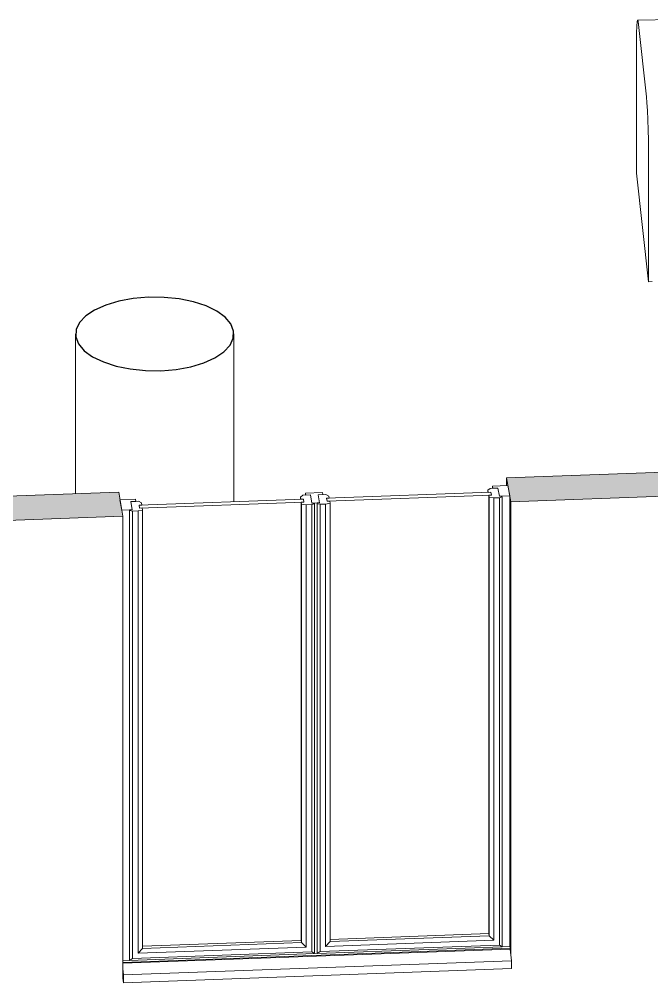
# Model space of a CAD drawing. Header units: millimetres. Extents: x -44545 to 51785, y -22696 to 32686.
# Drawn here: x -14505 to -12067, y -1197 to 2515 of the extents above; entities that cross this region are included whole.
import ezdxf

# ---------------------------------------------------------------- set-up
doc = ezdxf.new("R2010")
doc.units = ezdxf.units.MM
for name, color, linetype, lineweight in [('A-COLS', 52, 'Continuous', 9), ('A-GENM', 13, 'Continuous', 9), ('A-GLAZ', 151, 'Continuous', 9), ('A-WALL', 113, 'Continuous', 9), ('A-WALL-PATT', 111, 'Continuous', 25)]:
    doc.layers.add(name, color=color, linetype=linetype, lineweight=lineweight)

# ---------------------------------------------------------------- blocks, each defined once
blk = doc.blocks.new('Sofa Single Seater - 900 x 700 mm-V104-3D Section 3')
at = {"layer": 'A-GENM'}
for p, q in [((-11971.7, 2514.5), (-12121.5, 2511)), ((-12087.5, 2215.1), (-12118, 2493.8)), ((-11968.2, 2497.4), (-11937.7, 2218.7)), ((-11499.4, 2463.5), (-11963.3, 2452.5)), ((-12125.6, 2430.7), (-12125.6, 1921.7)), ((-11422.6, 2105), (-11422.6, 2388.5)), ((-11951.3, 2342.9), (-11493.8, 2353.7)), ((-11951.3, 2342.9), (-11493.8, 2353.7)), ((-11493.8, 2203.2), (-11935.5, 2192.7)), ((-11484.1, 2114.5), (-11493.8, 2203.2)), ((-11461.3, 2115.1), (-11931.5, 2104)), ((-12079.9, 1503.6), (-12079.9, 2012.6)), ((-11930.1, 2016.2), (-11930.1, 1965.8)), ((-11930.1, 1994.1), (-11455.7, 2005.3)), ((-11455.7, 2005.3), (-11930.1, 1994.1)), ((-11384.5, 1891.7), (-11384.5, 2040.1)), ((-11930.1, 1965.8), (-11930.1, 1994.1)), ((-12125.6, 1921.7), (-12079.9, 1503.6)), ((-12079.9, 1503.6), (-12065.7, 1504))]:
    blk.add_line(p, q, dxfattribs=at)
for points in [[(-12118, 2493.8, 0), (-12120, 2507.3, 0), (-12121.8, 2510.9, 0), (-12123.4, 2504.2, 0), (-12124.6, 2487.8, 0), (-12125.4, 2462.7, 0), (-12125.6, 2430.7, 0)], [(-11972, 2514.4, 0), (-11970.2, 2510.9, 0), (-11968.2, 2497.4, 0)], [(-11493.8, 2353.7, 0), (-11493.9, 2372, 0), (-11494.3, 2391.5, 0), (-11494.9, 2410.8, 0), (-11495.7, 2428.6, 0), (-11496.6, 2443.6, 0), (-11497.6, 2454.9, 0), (-11498.6, 2461.7, 0), (-11499.5, 2463.4, 0)], [(-11499.5, 2463.4, 0), (-11498.6, 2461.7, 0), (-11497.6, 2454.9, 0), (-11496.6, 2443.6, 0), (-11495.7, 2428.6, 0), (-11494.9, 2410.8, 0), (-11494.3, 2391.5, 0), (-11493.9, 2372, 0), (-11493.8, 2353.7, 0)], [(-11422.6, 2388.5, 0), (-11422.7, 2391.9, 0), (-11422.9, 2395.3, 0), (-11423.3, 2398.7, 0), (-11423.8, 2402, 0), (-11424.5, 2405.3, 0), (-11425.3, 2408.6, 0), (-11426.3, 2411.8, 0), (-11427.4, 2415, 0), (-11428.7, 2418.1, 0), (-11430.1, 2421.1, 0), (-11431.6, 2424, 0), (-11433.2, 2426.9, 0), (-11434.9, 2429.7, 0), (-11436.7, 2432.3, 0), (-11438.6, 2434.9, 0), (-11440.7, 2437.3, 0), (-11442.8, 2439.7, 0), (-11444.9, 2441.9, 0), (-11447.2, 2444, 0), (-11449.5, 2446, 0), (-11451.8, 2447.9, 0), (-11454.2, 2449.7, 0), (-11456.7, 2451.4, 0), (-11459.2, 2452.9, 0), (-11461.7, 2454.4, 0), (-11464.2, 2455.7, 0), (-11466.8, 2456.9, 0), (-11469.4, 2458, 0), (-11472.1, 2459, 0), (-11474.7, 2459.9, 0), (-11477.3, 2460.7, 0), (-11480, 2461.4, 0), (-11482.7, 2462, 0), (-11485.3, 2462.5, 0), (-11488, 2462.9, 0), (-11490.7, 2463.2, 0), (-11493.3, 2463.4, 0), (-11496, 2463.5, 0), (-11498.7, 2463.5, 0), (-11499.4, 2463.5, 0)], [(-11493.8, 2353.7, 0), (-11474.5, 2355.3, 0), (-11456.9, 2359.2, 0), (-11441.9, 2365.1, 0), (-11430.8, 2372.6, 0), (-11424.3, 2381.2, 0), (-11422.7, 2390.3, 0)], [(-11422.7, 2390.3, 0), (-11424.3, 2381.2, 0), (-11430.8, 2372.6, 0), (-11441.9, 2365.1, 0), (-11456.9, 2359.2, 0), (-11474.5, 2355.3, 0), (-11493.8, 2353.7, 0)], [(-12079.9, 2012.6, 0), (-12080.2, 2049.4, 0), (-12080.9, 2088.4, 0), (-12082.1, 2126.9, 0), (-12083.7, 2162.5, 0), (-12085.5, 2192.5, 0), (-12087.5, 2215.1, 0)], [(-11937.7, 2218.7, 0), (-11935.7, 2196.1, 0), (-11933.9, 2166, 0), (-11932.3, 2130.5, 0), (-11931.1, 2091.9, 0), (-11930.4, 2052.9, 0), (-11930.1, 2016.2, 0)], [(-11455.7, 2005.3, 0), (-11455.8, 2023.6, 0), (-11456.2, 2043.1, 0), (-11456.8, 2062.4, 0), (-11457.6, 2080.2, 0), (-11458.5, 2095.2, 0), (-11459.5, 2106.5, 0), (-11460.5, 2113.3, 0), (-11461.4, 2115, 0)], [(-11461.4, 2115, 0), (-11460.5, 2113.3, 0), (-11459.5, 2106.5, 0), (-11458.5, 2095.2, 0), (-11457.6, 2080.2, 0), (-11456.8, 2062.4, 0), (-11456.2, 2043.1, 0), (-11455.8, 2023.6, 0), (-11455.7, 2005.3, 0)], [(-11384.5, 2040.1, 0), (-11384.6, 2043.5, 0), (-11384.8, 2046.9, 0), (-11385.2, 2050.3, 0), (-11385.7, 2053.6, 0), (-11386.4, 2056.9, 0), (-11387.3, 2060.2, 0), (-11388.2, 2063.4, 0), (-11389.3, 2066.6, 0), (-11390.6, 2069.7, 0), (-11392, 2072.7, 0), (-11393.5, 2075.6, 0), (-11395.1, 2078.5, 0), (-11396.8, 2081.3, 0), (-11398.6, 2083.9, 0), (-11400.6, 2086.5, 0), (-11402.6, 2088.9, 0), (-11404.7, 2091.3, 0), (-11406.8, 2093.5, 0), (-11409.1, 2095.6, 0), (-11411.4, 2097.6, 0), (-11413.7, 2099.5, 0), (-11416.1, 2101.3, 0), (-11418.6, 2103, 0), (-11421.1, 2104.5, 0), (-11423.6, 2106, 0), (-11426.2, 2107.3, 0), (-11428.7, 2108.5, 0), (-11431.3, 2109.6, 0), (-11434, 2110.6, 0), (-11436.6, 2111.5, 0), (-11439.2, 2112.3, 0), (-11441.9, 2113, 0), (-11444.6, 2113.6, 0), (-11447.2, 2114.1, 0), (-11449.9, 2114.5, 0), (-11452.6, 2114.8, 0), (-11455.2, 2115, 0), (-11457.9, 2115.1, 0), (-11460.6, 2115.1, 0), (-11461.3, 2115.1, 0)], [(-11455.7, 2005.3, 0), (-11436.4, 2006.9, 0), (-11418.8, 2010.8, 0), (-11403.9, 2016.7, 0), (-11392.7, 2024.2, 0), (-11386.2, 2032.8, 0), (-11384.6, 2041.9, 0)], [(-11384.6, 2041.9, 0), (-11386.2, 2032.8, 0), (-11392.7, 2024.2, 0), (-11403.9, 2016.7, 0), (-11418.8, 2010.8, 0), (-11436.4, 2006.9, 0), (-11455.7, 2005.3, 0)]]:
    blk.add_polyline3d(points, dxfattribs=at)
blk = doc.blocks.new('Arched _2_ - Arched _2_ 3-V145-3D Section 3')
at = {"layer": 'A-GLAZ', "lineweight": 18}
for p, q in [((-12689.6, 707.1), (-12698.6, 700)), ((-12659.8, 708.2), (-12689.6, 707.1)), ((-12621.4, 718), (-12681.2, 715.8)), ((-12681.2, 715.8), (-12679.8, 707.5)), ((-12679.8, 707.5), (-12659.8, 708.2)), ((-12654.5, 676.7), (-12659.8, 708.2)), ((-12659.8, 708.2), (-12654.5, 676.7)), ((-12614.6, 678.1), (-12621.4, 718)), ((-13412.4, 680.6), (-13421.3, 673.5)), ((-13421.3, 673.5), (-13420, 665.4)), ((-13382.6, 681.7), (-13412.4, 680.6)), ((-13336.2, 691.8), (-13402, 689.4)), ((-13402, 689.4), (-13400.5, 681)), ((-13400.5, 681), (-13382.6, 681.7)), ((-13377.3, 650.2), (-13382.6, 681.7)), ((-13382.6, 681.7), (-13377.3, 650.2)), ((-13322.9, 683.9), (-13352.7, 682.8)), ((-13352.7, 682.8), (-13334.7, 683.5)), ((-13352.7, 682.8), (-13347.3, 651.3)), ((-13347.3, 651.3), (-13352.7, 682.8)), ((-13334.7, 683.5), (-13336.2, 691.8)), ((-13311.7, 677.5), (-13322.9, 683.9)), ((-12687.2, 692.3), (-13320.3, 669.1)), ((-13320.3, 669.1), (-13310.3, 669.4)), ((-13320.3, 669.1), (-13318.4, 657.9)), ((-13318.4, 657.9), (-13320.3, 669.1)), ((-13318.4, 657.9), (-12685.3, 681.1)), ((-13310.3, 669.4), (-13311.7, 677.5)), ((-12698.6, 700), (-12697.2, 691.9)), ((-12697.2, 691.9), (-12687.2, 692.3)), ((-12685.3, 681.1), (-12695.3, 680.8)), ((-12695.3, 680.8), (-12693.9, 672.5)), ((-12693.9, 672.5), (-12676.1, 670.5)), ((-12685.3, 681.1), (-12687.2, 692.3)), ((-12687.2, 692.3), (-12685.3, 681.1)), ((-12676.1, 670.5), (-12654.4, 671.3)), ((-12654.5, 676.7), (-12614.6, 678.1)), ((-12644.5, 677), (-12654.5, 676.7)), ((-12654.4, 671.3), (-12644.1, 674.4)), ((-12644.1, 674.4), (-12644.5, 677)), ((-14056.9, 665.4), (-14116.7, 663.2)), ((-14116.7, 663.2), (-14110, 623.3)), ((-14045.7, 657.4), (-14075.4, 656.3)), ((-14075.4, 656.3), (-14055.5, 657)), ((-14075.4, 656.3), (-14070.1, 624.7)), ((-14070.1, 624.7), (-14075.4, 656.3)), ((-14055.5, 657), (-14056.9, 665.4)), ((-14034.4, 651), (-14045.7, 657.4)), ((-13409.8, 665.8), (-14043, 642.5)), ((-14043, 642.5), (-14033.1, 642.9)), ((-14043, 642.5), (-14041.1, 631.4)), ((-14041.1, 631.4), (-14043, 642.5)), ((-14041.1, 631.4), (-13408, 654.6)), ((-14031.2, 631.8), (-14041.1, 631.4)), ((-14033.1, 642.9), (-14034.4, 651)), ((-14029.8, 623.5), (-14031.2, 631.8)), ((-13420, 665.4), (-13410, 665.8)), ((-13408.1, 654.6), (-13418.1, 654.3)), ((-13418.1, 654.3), (-13416.7, 646)), ((-13416.7, 646), (-13398.8, 644)), ((-13410, 665.8), (-13408.1, 654.6)), ((-13408, 654.6), (-13409.8, 665.8)), ((-13398.8, 644), (-13377.1, 644.8)), ((-13377.3, 650.2), (-13347.3, 651.3)), ((-13367.3, 650.5), (-13377.3, 650.2)), ((-13377.1, 644.8), (-13366.8, 647.9)), ((-13366.8, 647.9), (-13367.3, 650.5)), ((-13347.3, 651.3), (-13357.3, 650.9)), ((-13357.3, 650.9), (-13356.9, 648.2)), ((-13356.9, 648.2), (-13345.7, 645.9)), ((-13345.7, 645.9), (-13324, 646.7)), ((-13324, 646.7), (-13307, 650.1)), ((-13308.4, 658.3), (-13318.4, 657.9)), ((-13307, 650.1), (-13308.4, 658.3)), ((-14110, 623.3), (-14070.1, 624.7)), ((-14070.1, 624.7), (-14080.1, 624.4)), ((-14080.1, 624.4), (-14079.6, 621.7)), ((-14079.6, 621.7), (-14068.4, 619.4)), ((-14068.4, 619.4), (-14046.7, 620.2)), ((-14046.7, 620.2), (-14029.8, 623.5))]:
    blk.add_line(p, q, dxfattribs=at)
at = {"layer": 'A-GLAZ'}
for p, q in [((-12681.2, 707.4), (-12681.2, 715.8)), ((-13421.3, 665.1), (-13421.3, 673.5)), ((-13402, 681), (-13402, 689.4)), ((-12698.6, 691.7), (-12698.6, 700)), ((-12695.3, 680.8), (-12695.3, -1008.1)), ((-12693.9, -1016.4), (-12693.9, 672.5)), ((-12676.1, -1033.9), (-12676.1, 670.5)), ((-12654.4, 671.3), (-12654.4, -1052.3)), ((-12644.1, 674.4), (-12644.1, -1058.8)), ((-12614.6, 678.1), (-12614.6, -1056.8)), ((-13418.1, 654.3), (-13418.1, -1034.6)), ((-13416.7, -1042.9), (-13416.7, 646)), ((-13398.8, -1060.4), (-13398.8, 644)), ((-13377.1, 644.8), (-13377.1, -1078.8)), ((-13366.8, 647.9), (-13366.8, -1085.3)), ((-13357.3, 650.9), (-13357.3, -1082.3)), ((-13356.9, -1085), (-13356.9, 648.2)), ((-13345.7, -1077.7), (-13345.7, 645.9)), ((-13324, 646.7), (-13324, -1057.6)), ((-13307, 650.1), (-13307, -1038.9)), ((-14080.1, 624.4), (-14080.1, -1108.8)), ((-14079.6, -1111.5), (-14079.6, 621.7)), ((-14068.4, -1104.2), (-14068.4, 619.4)), ((-14046.7, 620.2), (-14046.7, -1084.1)), ((-14029.8, 623.5), (-14029.8, -1065.4)), ((-13418.1, -1034.6), (-14029.8, -1057.1)), ((-13418.1, -1034.6), (-13416.7, -1042.9)), ((-13324, -1057.6), (-12676.1, -1033.9)), ((-13307, -1038.9), (-13324, -1057.6)), ((-12695.3, -1008.1), (-13307, -1030.6)), ((-13307, -1038.9), (-12693.9, -1016.4)), ((-12695.3, -1008.1), (-12693.9, -1016.4)), ((-12693.9, -1016.4), (-12676.1, -1033.9)), ((-12613.4, -1064.4), (-14106, -1119.2)), ((-12613.4, -1067.7), (-14106, -1122.5)), ((-14046.7, -1084.1), (-13398.8, -1060.4)), ((-14029.8, -1065.4), (-14046.7, -1084.1)), ((-14029.8, -1065.4), (-13416.7, -1042.9)), ((-13416.7, -1042.9), (-13398.8, -1060.4)), ((-12644.1, -1058.8), (-13356.9, -1085)), ((-12654.4, -1052.3), (-13345.7, -1077.7)), ((-12654.4, -1052.3), (-12644.1, -1058.8)), ((-12644.1, -1057.9), (-12614.6, -1056.8)), ((-12614.6, -1056.8), (-12613.4, -1064.4)), ((-12613.4, -1064.4), (-12613.4, -1067.7)), ((-12613.4, -1067.7), (-12607.7, -1112.6)), ((-14106, -1111.5), (-14079.6, -1110.6)), ((-12607.7, -1112.6), (-14103.1, -1167.5)), ((-14079.6, -1111.5), (-14080.1, -1108.8)), ((-13366.8, -1085.3), (-14079.6, -1111.5)), ((-14068.4, -1104.2), (-14079.6, -1111.5)), ((-13377.1, -1078.8), (-14068.4, -1104.2)), ((-13377.1, -1078.8), (-13366.8, -1085.3)), ((-13366.8, -1084.4), (-13356.9, -1084)), ((-13356.9, -1085), (-13357.3, -1082.3)), ((-13345.7, -1077.7), (-13356.9, -1085)), ((-12607.7, -1112.6), (-12607.7, -1142.5)), ((-14103.1, -1167.5), (-14106, -1144.2)), ((-12607.7, -1142.5), (-14103.1, -1197.4)), ((-14106, -1180), (-14103.1, -1197.4)), ((-14103.1, -1197.4), (-14103.1, -1167.5))]:
    blk.add_line(p, q, dxfattribs=at)

msp = doc.modelspace()

# ---------------------------------------------------------------- hatches: boundary and pattern name
at = {"layer": 'A-WALL-PATT', "lineweight": 9}
h = msp.add_hatch(color=256, dxfattribs=at)
h.paths.add_polyline_path([(-17844.4, 463), (-16997.1, 494), (-17012.8, 586.8), (-17860.2, 555.7)], flags=0)
h.paths.add_polyline_path([(-15501.7, 548.9), (-14106, 600.1), (-14121.8, 692.8), (-15517.4, 641.6), (-15507.5, 582.9)], flags=0)
h.paths.add_polyline_path([(-12610.7, 655), (-11514.1, 695.2), (-11529.8, 787.9), (-12626.4, 747.7)], flags=0)
h.paths.add_polyline_path([(-10018.7, 750), (-9132.4, 782.6), (-9148.2, 875.3), (-10034.5, 842.8)], flags=0)
h.paths.add_polyline_path([(-7637.1, 837.4), (-6750.8, 869.9), (-6766.5, 962.7), (-7652.8, 930.2)], flags=0)

# ---------------------------------------------------------------- linework, layer by layer
at = {"layer": 'A-COLS'}
for p, q in [((-14287.8, 1302.2), (-14287.8, 686.7)), ((-13677.8, 655.9), (-13677.8, 1302.2))]:
    msp.add_line(p, q, dxfattribs=at)
at = {"layer": 'A-COLS', "lineweight": 25}
for points in [[(-13784.8, 1410.1, 0), (-13833.8, 1426, 0), (-13888.6, 1437.1, 0), (-13947, 1443.1, 0), (-14006.8, 1443.6, 0), (-14065.7, 1438.7, 0), (-14121.3, 1428.6, 0), (-14171.7, 1413.6, 0), (-14214.8, 1394.3, 0), (-14249, 1371.5, 0), (-14272.9, 1346, 0), (-14285.7, 1318.8, 0), (-14286.9, 1291, 0), (-14276.3, 1263.6, 0), (-14254.5, 1237.7, 0), (-14222.3, 1214.3, 0), (-14180.9, 1194.3, 0)], [(-14180.9, 1194.3, 0), (-14131.8, 1178.4, 0), (-14077, 1167.2, 0), (-14018.6, 1161.3, 0), (-13958.8, 1160.7, 0), (-13900, 1165.6, 0), (-13844.3, 1175.8, 0), (-13793.9, 1190.8, 0), (-13750.9, 1210.1, 0), (-13716.7, 1232.9, 0), (-13692.7, 1258.4, 0), (-13679.9, 1285.5, 0), (-13678.8, 1313.3, 0), (-13689.3, 1340.7, 0), (-13711.1, 1366.6, 0), (-13743.3, 1390, 0), (-13784.8, 1410.1, 0)]]:
    msp.add_polyline3d(points, dxfattribs=at)
at = {"layer": 'A-WALL', "color": 1, "lineweight": 18}
for p, q in [((-11529.8, 787.9), (-12626.4, 747.7)), ((-12626.4, 747.7), (-12610.7, 655)), ((-14121.8, 692.8), (-15517.4, 641.6)), ((-14106, 600.1), (-14121.8, 692.8)), ((-12610.7, 655), (-11514.1, 695.2)), ((-15501.7, 548.9), (-14106, 600.1))]:
    msp.add_line(p, q, dxfattribs=at)
at = {"layer": 'A-WALL'}
for p, q in [((-12626.4, 717.8), (-12626.4, 747.7)), ((-12610.7, 655), (-12610.7, -1089.4)), ((-14106, -1180), (-14106, 600.1))]:
    msp.add_line(p, q, dxfattribs=at)

# ---------------------------------------------------------------- block references
at = {"layer": 'A-GENM'}
msp.add_blockref('Sofa Single Seater - 900 x 700 mm-V104-3D Section 3', (0, 0), dxfattribs=at)
at = {"layer": 'A-GLAZ'}
msp.add_blockref('Arched _2_ - Arched _2_ 3-V145-3D Section 3', (0, 0), dxfattribs=at)

doc.saveas('drawing.dxf')
